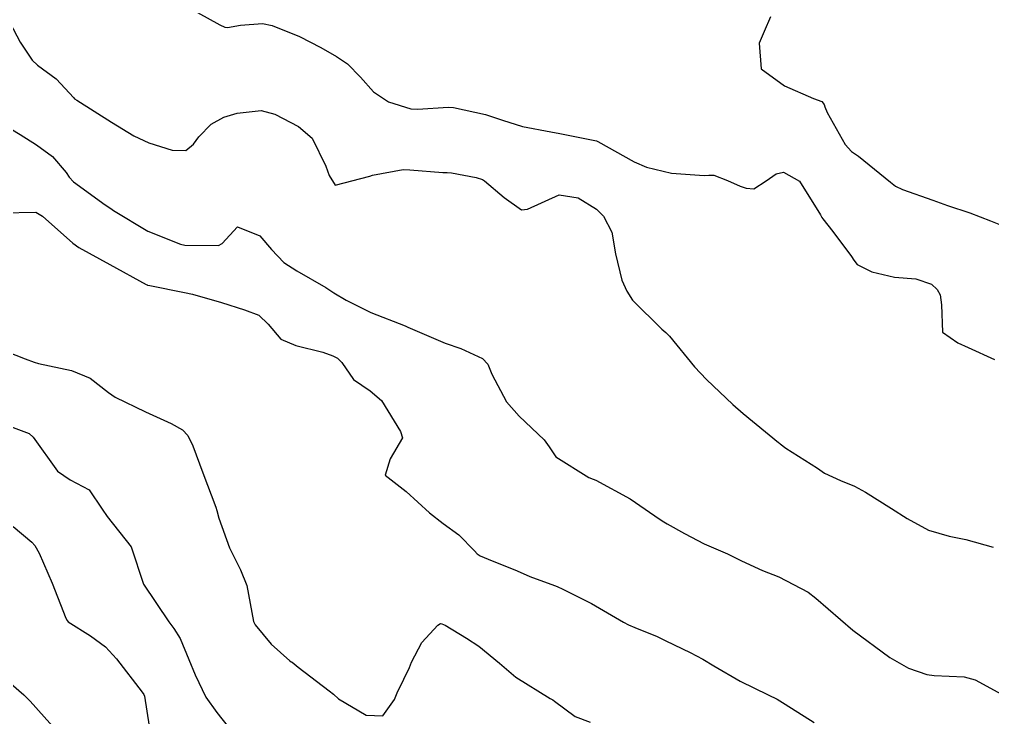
# Model space of a CAD drawing. Header units: metres. Extents: x 298520 to 308411, y 7433745 to 7450750.
# Drawn here: x 303359.4 to 303411.5, y 7440669.6 to 7440707 of the extents above; entities that cross this region are included whole.
import ezdxf

# ---------------------------------------------------------------- set-up
doc = ezdxf.new("R2010")
doc.units = ezdxf.units.M
doc.header["$LTSCALE"] = 10
doc.layers.add('Curvas de Nivel 1m', color=11, linetype='Continuous')
doc.layers.add('Curvas de Nivel 5m', color=15, linetype='Continuous')

msp = doc.modelspace()

# ---------------------------------------------------------------- linework, layer by layer
at = {"layer": 'Curvas de Nivel 1m', "flags": 128}
for points, elevation in [([(303358.877, 7440706.815), (303359.436, 7440705.76), (303360.076, 7440704.803), (303360.37, 7440704.53), (303361.367, 7440703.789), (303362.307, 7440702.771), (303362.352, 7440702.73), (303362.475, 7440702.645), (303364.334, 7440701.471), (303365.53, 7440700.738), (303366.319, 7440700.368), (303367.572, 7440699.968), (303368.315, 7440699.954), (303368.718, 7440700.296), (303369.002, 7440700.693), (303369.659, 7440701.36), (303370.339, 7440701.734), (303371.063, 7440701.952), (303372.344, 7440702.098), (303373.078, 7440701.912), (303374.332, 7440701.248), (303375.067, 7440700.623), (303375.802, 7440699.121), (303375.983, 7440698.613), (303376.298, 7440698.108), (303378.155, 7440698.582), (303378.303, 7440698.633), (303379.935, 7440698.935), (303380.307, 7440698.919), (303382.065, 7440698.783), (303382.305, 7440698.78), (303382.529, 7440698.761), (303383.853, 7440698.517), (303384.198, 7440698.408), (303384.301, 7440698.332), (303385.359, 7440697.433), (303386.286, 7440696.774), (303386.609, 7440696.808), (303388.294, 7440697.588), (303389.317, 7440697.425), (303390.287, 7440696.815), (303390.671, 7440696.436), (303391.112, 7440695.59), (303391.304, 7440694.429), (303391.647, 7440693.018), (303391.916, 7440692.423), (303392.226, 7440691.948), (303393.787, 7440690.396), (303394.012, 7440690.204), (303394.199, 7440690.007), (303395.535, 7440688.376), (303396.176, 7440687.69), (303397.587, 7440686.356), (303398.156, 7440685.881), (303400.034, 7440684.321), (303400.087, 7440684.276), (303400.132, 7440684.24), (303400.428, 7440684.019), (303402.119, 7440682.941), (303402.506, 7440682.683), (303403.365, 7440682.281), (303404.109, 7440681.98), (303404.704, 7440681.664), (303406.091, 7440680.786), (303406.925, 7440680.242), (303408.077, 7440679.621), (303409.169, 7440679.308), (303410.072, 7440679.13), (303411.53, 7440678.723)], 731), ([(303399.614, 7440707.118), (303399.264, 7440706.331), (303399.01, 7440705.711), (303399.105, 7440704.333), (303400.364, 7440703.415), (303401.916, 7440702.746), (303402.356, 7440702.573), (303402.482, 7440702.426), (303402.521, 7440702.297), (303402.645, 7440701.999), (303403.609, 7440700.281), (303403.951, 7440699.908), (303404.317, 7440699.647), (303406.043, 7440698.253), (303406.301, 7440698.047), (303406.67, 7440697.875), (303408.294, 7440697.304), (303409.086, 7440697.013), (303410.287, 7440696.62), (303411.397, 7440696.189), (303412.278, 7440695.832)], 729), ([(303358.333, 7440701.469), (303359.443, 7440700.809), (303360.318, 7440700.265), (303361.164, 7440699.64), (303361.904, 7440698.776), (303362.065, 7440698.538), (303362.298, 7440698.284), (303363.992, 7440697.046), (303364.284, 7440696.852), (303364.432, 7440696.749), (303366.266, 7440695.63), (303368.026, 7440694.934), (303368.256, 7440694.89), (303370.06, 7440694.877), (303370.257, 7440694.973), (303371.071, 7440695.872), (303372.264, 7440695.391), (303372.893, 7440694.65), (303373.562, 7440693.956), (303374.242, 7440693.516), (303375.809, 7440692.614), (303376.229, 7440692.339), (303376.888, 7440691.935), (303378.214, 7440691.288), (303380.051, 7440690.562), (303380.202, 7440690.499), (303380.324, 7440690.437), (303382.194, 7440689.631), (303383.027, 7440689.363), (303384.186, 7440688.826), (303384.472, 7440688.507), (303384.696, 7440687.987), (303385.47, 7440686.497), (303386.151, 7440685.727), (303387.488, 7440684.47), (303387.756, 7440684.092), (303388.124, 7440683.548), (303389.876, 7440682.442), (303390.112, 7440682.357), (303390.253, 7440682.296), (303392.096, 7440681.296), (303393.413, 7440680.4), (303393.803, 7440680.117), (303394.079, 7440679.956), (303395.003, 7440679.452), (303396.068, 7440678.9), (303397.311, 7440678.358), (303398.059, 7440677.986), (303399.187, 7440677.465), (303400.051, 7440677.135), (303401.628, 7440676.304), (303402.038, 7440675.992), (303404.013, 7440674.27), (303405.998, 7440672.806), (303406.998, 7440672.24), (303407.988, 7440671.892), (303408.368, 7440671.843), (303409.987, 7440671.778), (303410.562, 7440671.617), (303411.973, 7440670.838)], 732), ([(303358.477, 7440696.621), (303360.281, 7440696.649), (303360.639, 7440696.433), (303362.256, 7440694.999), (303362.585, 7440694.767), (303364.244, 7440693.851), (303366.191, 7440692.773), (303366.233, 7440692.755), (303366.252, 7440692.749), (303366.375, 7440692.728), (303368.228, 7440692.353), (303368.667, 7440692.255), (303370.22, 7440691.817), (303371.452, 7440691.43), (303372.21, 7440691.134), (303372.711, 7440690.652), (303373.401, 7440689.848), (303374.192, 7440689.506), (303375.639, 7440689.165), (303376.186, 7440688.967), (303376.423, 7440688.844), (303376.667, 7440688.603), (303377.279, 7440687.699), (303378.168, 7440687.093), (303378.782, 7440686.574), (303379.796, 7440684.905), (303379.907, 7440684.562), (303379.25, 7440683.441), (303378.98, 7440682.571), (303380.1, 7440681.701), (303381.362, 7440680.547), (303382.077, 7440679.988), (303382.924, 7440679.38), (303383.763, 7440678.514), (303383.905, 7440678.356), (303384.06, 7440678.248), (303384.489, 7440678.076), (303386.052, 7440677.44), (303386.722, 7440677.152), (303388.045, 7440676.665), (303388.183, 7440676.606), (303388.497, 7440676.463), (303390.032, 7440675.694), (303391.741, 7440674.698), (303392.015, 7440674.549), (303392.344, 7440674.415), (303393.539, 7440673.928), (303394.006, 7440673.702), (303395.303, 7440673.074), (303395.996, 7440672.716), (303396.582, 7440672.364), (303397.981, 7440671.537), (303399.486, 7440670.812), (303399.967, 7440670.577), (303400.388, 7440670.316), (303401.953, 7440669.327)], 733), ([(303358.189, 7440689.392), (303359.706, 7440688.805), (303360.181, 7440688.626), (303360.427, 7440688.551), (303362.177, 7440688.176), (303363.179, 7440687.771), (303364.165, 7440686.991), (303364.521, 7440686.746), (303366.152, 7440685.971), (303367.522, 7440685.33), (303368.137, 7440684.99), (303368.409, 7440684.697), (303368.685, 7440684.137), (303369.213, 7440682.689), (303369.905, 7440680.863), (303369.966, 7440680.681), (303370.079, 7440680.266), (303370.637, 7440678.674), (303371.225, 7440677.495), (303371.576, 7440676.665), (303371.933, 7440674.742), (303371.958, 7440674.661), (303372.012, 7440674.553), (303372.881, 7440673.526), (303373.869, 7440672.632), (303373.944, 7440672.582), (303373.992, 7440672.552), (303374.327, 7440672.289), (303375.977, 7440671.025), (303376.206, 7440670.837), (303376.483, 7440670.602), (303377.96, 7440669.718), (303378.849, 7440669.682), (303379.486, 7440670.565), (303379.622, 7440670.918), (303379.984, 7440671.653), (303380.278, 7440672.268), (303380.398, 7440672.556), (303380.946, 7440673.608), (303381.795, 7440674.542), (303381.935, 7440674.62), (303382.014, 7440674.615), (303382.192, 7440674.537), (303383.326, 7440673.84), (303384.002, 7440673.413), (303385.109, 7440672.499), (303385.982, 7440671.761), (303387.818, 7440670.618), (303387.964, 7440670.534), (303388.045, 7440670.469), (303389.152, 7440669.649), (303389.952, 7440669.346)], 734), ([(303359.065, 7440679.823), (303360.066, 7440678.981), (303360.226, 7440678.798), (303360.461, 7440678.394), (303361.153, 7440676.789), (303361.881, 7440674.916), (303361.95, 7440674.781), (303362.012, 7440674.725), (303363.21, 7440673.967), (303363.999, 7440673.375), (303364.591, 7440672.744), (303365.975, 7440670.948), (303366.065, 7440670.82), (303366.097, 7440670.728), (303366.348, 7440669.123)], 736), ([(303357.987, 7440672.211), (303359.639, 7440670.803), (303359.968, 7440670.472), (303361.472, 7440668.785)], 737)]:
    msp.add_lwpolyline(points, dxfattribs=dict(at, elevation=elevation))
at = {"layer": 'Curvas de Nivel 5m', "flags": 128}
for points, elevation in [([(303368.412, 7440707.634), (303370.129, 7440706.683), (303370.401, 7440706.557), (303370.532, 7440706.547), (303371.23, 7440706.668), (303372.404, 7440706.755), (303372.937, 7440706.645), (303374.394, 7440706.067), (303375.529, 7440705.475), (303376.379, 7440704.988), (303376.97, 7440704.601), (303377.662, 7440703.887), (303378.358, 7440703.103), (303379.15, 7440702.572), (303380.347, 7440702.182), (303380.736, 7440702.167), (303382.349, 7440702.278), (303382.631, 7440702.254), (303384.344, 7440701.886), (303385.258, 7440701.581), (303386.334, 7440701.235), (303387.841, 7440700.957), (303388.329, 7440700.873), (303390.292, 7440700.472), (303390.323, 7440700.461), (303390.367, 7440700.44), (303392.312, 7440699.352), (303392.967, 7440699.068), (303394.306, 7440698.741), (303396.058, 7440698.62), (303396.306, 7440698.64), (303396.583, 7440698.643), (303397.307, 7440698.355), (303397.995, 7440698.04), (303398.299, 7440697.94), (303398.725, 7440697.909), (303399.381, 7440698.329), (303399.922, 7440698.709), (303400.308, 7440698.79), (303401.156, 7440698.311), (303402.285, 7440696.52), (303402.358, 7440696.373), (303402.409, 7440696.298), (303402.948, 7440695.614), (303403.954, 7440694.274), (303404.068, 7440694.09), (303404.249, 7440693.859), (303405.044, 7440693.463), (303406.242, 7440693.17), (303407.392, 7440693.088), (303408.239, 7440692.797), (303408.531, 7440692.52), (303408.693, 7440692.223), (303408.758, 7440691.688), (303408.812, 7440690.221), (303409.641, 7440689.652), (303410.195, 7440689.416), (303411.604, 7440688.77)], 730), ([(303358.143, 7440685.466), (303359.922, 7440684.802), (303360.131, 7440684.612), (303361.436, 7440682.787), (303362.108, 7440682.322), (303363.132, 7440681.793), (303363.824, 7440680.754), (303364.087, 7440680.36), (303365.377, 7440678.737), (303366.043, 7440676.73), (303367.395, 7440674.709), (303367.673, 7440674.368), (303368.004, 7440673.818), (303368.471, 7440672.695), (303368.803, 7440671.873), (303369.379, 7440670.686), (303369.961, 7440669.858), (303370.917, 7440668.67)], 735)]:
    msp.add_lwpolyline(points, dxfattribs=dict(at, elevation=elevation))

doc.saveas('drawing.dxf')
